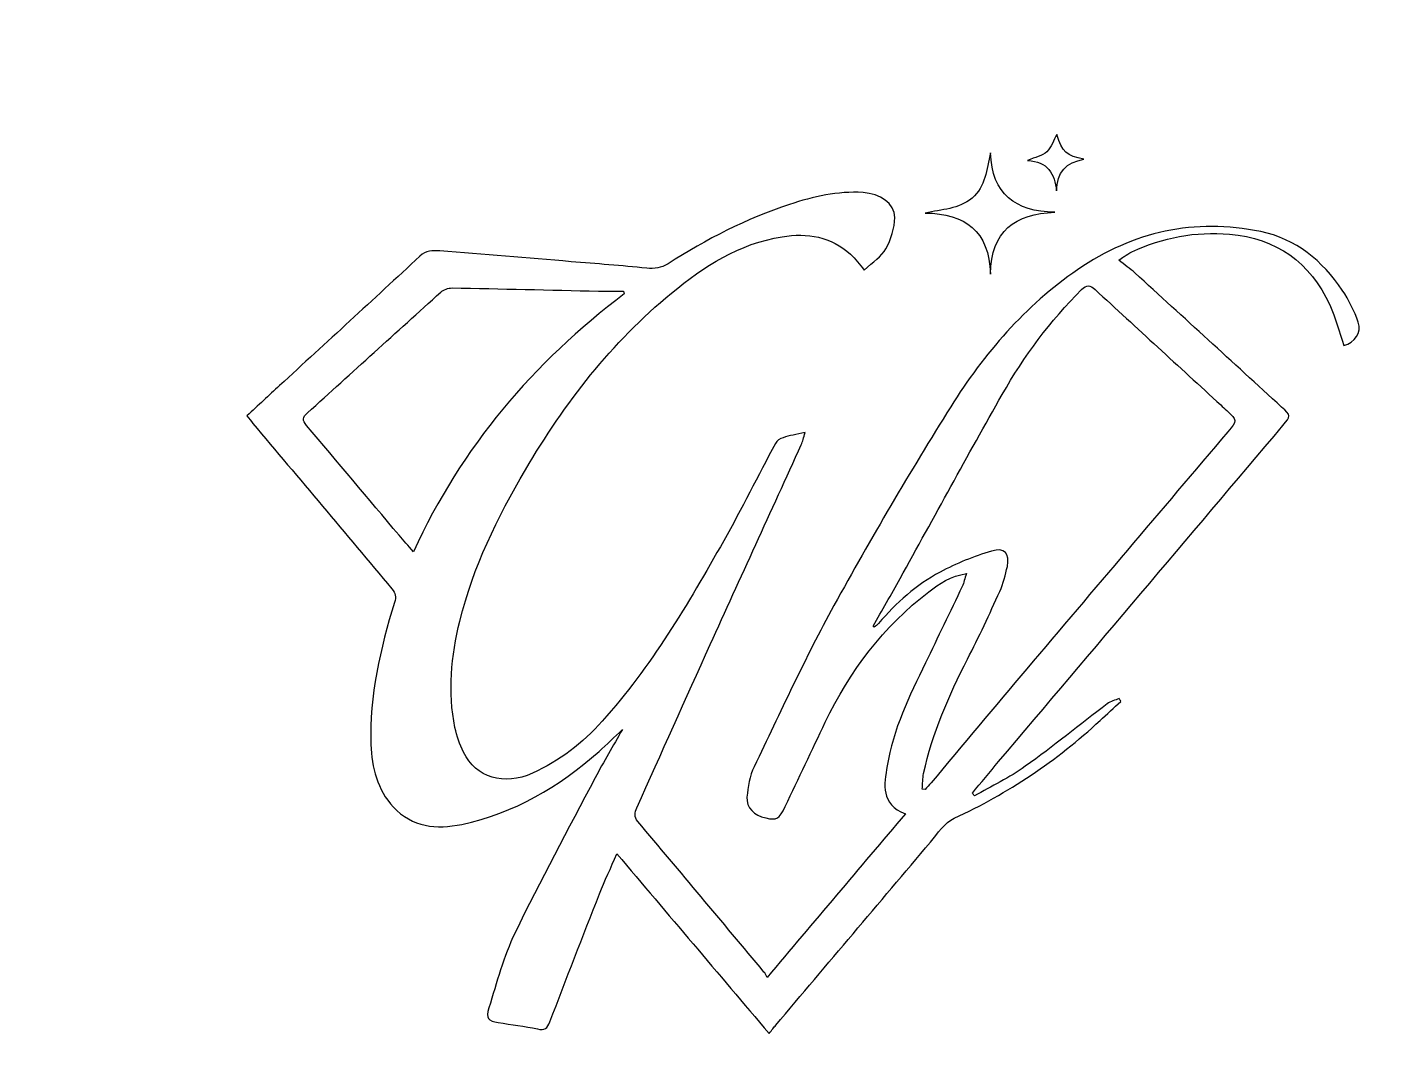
# Model space of a CAD drawing. Header units: millimetres. Extents: x -576 to 618, y 160 to 343.
# Drawn here: x -212.32 to -186.6, y 283 to 302.5 of the extents above; entities that cross this region are included whole.
import ezdxf

# ---------------------------------------------------------------- set-up
doc = ezdxf.new("R2010")
doc.units = ezdxf.units.MM
doc.header["$MEASUREMENT"] = 0
doc.layers.add('Layer 1', color=7, linetype='Continuous')

msp = doc.modelspace()

# ---------------------------------------------------------------- linework, layer by layer
at = {"layer": 'Layer 1', "color": 250, "lineweight": 18}
msp.add_open_spline([(-215.2783, 303.3001), (-215.2783, 303.3001), (-181.4483, 303.3001), (-181.4483, 303.3001), (-179.8043, 303.3001), (-178.4633, 301.9591), (-178.4633, 300.3151), (-178.4633, 300.3151), (-178.4633, 266.4851), (-178.4633, 266.4851), (-178.4633, 264.8411), (-179.8043, 263.5001), (-181.4483, 263.5001), (-181.4483, 263.5001), (-215.2783, 263.5001), (-215.2783, 263.5001), (-216.9223, 263.5001), (-218.2633, 264.8411), (-218.2633, 266.4851), (-218.2633, 266.4851), (-218.2633, 300.3151), (-218.2633, 300.3151), (-218.2633, 301.9591), (-216.9223, 303.3001), (-215.2783, 303.3001)], degree=3, knots=[0, 0, 0, 0, 0.125, 0.125, 0.125, 0.25, 0.25, 0.25, 0.375, 0.375, 0.375, 0.5, 0.5, 0.5, 0.625, 0.625, 0.625, 0.75, 0.75, 0.75, 0.875, 0.875, 0.875, 1, 1, 1, 1], dxfattribs=at)
at = {"layer": 'Layer 1', "color": 230}
for points, knots in [([(-192.9538, 300.4877), (-192.8546, 300.1661), (-192.7716, 300.0897), (-192.4415, 300.0245), (-192.7785, 299.9704), (-192.9519, 299.7792), (-192.9576, 299.4282), (-192.995, 299.7511), (-193.122, 299.9851), (-193.5055, 300.0004), (-193.3607, 300.0631), (-193.2256, 300.0881), (-193.1407, 300.167), (-193.0518, 300.2494), (-193.0115, 300.3836), (-192.9538, 300.4877)], [0, 0, 0, 0, 0.2, 0.2, 0.2, 0.4, 0.4, 0.4, 0.6, 0.6, 0.6, 0.8, 0.8, 0.8, 1, 1, 1, 1]), ([(-192.9907, 299.0265), (-193.742, 298.9983), (-194.186, 298.6745), (-194.2009, 297.8657), (-194.2278, 298.6783), (-194.6777, 299.0021), (-195.4281, 299.0136), (-195.1177, 299.082), (-194.7966, 299.0839), (-194.5479, 299.2951), (-194.293, 299.5119), (-194.274, 299.8279), (-194.1994, 300.1459), (-194.1735, 299.3678), (-193.7351, 299.0449), (-192.9907, 299.0265)], [0, 0, 0, 0, 0.2, 0.2, 0.2, 0.4, 0.4, 0.4, 0.6, 0.6, 0.6, 0.8, 0.8, 0.8, 1, 1, 1, 1]), ([(-187.5535, 296.5233), (-187.643, 296.7854), (-187.7089, 297.045), (-187.8181, 297.2846), (-188.1853, 298.0918), (-188.8249, 298.5398), (-189.7042, 298.6156), (-190.341, 298.6706), (-190.9576, 298.5566), (-191.5395, 298.2824), (-191.5907, 298.2584), (-191.6381, 298.2268), (-191.6867, 298.1982), (-191.7014, 298.1894), (-191.7145, 298.1785), (-191.7875, 298.1257), (-191.6749, 298.0385), (-191.5738, 297.9697), (-191.4843, 297.8884), (-190.5632, 297.0484), (-189.6434, 296.2069), (-188.7238, 295.3648), (-188.5445, 295.2004), (-188.5451, 295.1991), (-188.698, 295.0184), (-190.4811, 292.9118), (-192.2649, 290.8054), (-194.048, 288.6986), (-194.214, 288.5021), (-194.3772, 288.3033), (-194.542, 288.1058), (-194.5291, 288.088), (-194.5161, 288.0706), (-194.503, 288.0528), (-194.1822, 288.2375), (-193.8446, 288.3978), (-193.5454, 288.6116), (-193.0199, 288.9863), (-192.5192, 289.3954), (-192.005, 289.7853), (-191.9413, 289.8337), (-191.8562, 289.8537), (-191.781, 289.8868), (-191.7704, 289.8687), (-191.7598, 289.8506), (-191.7492, 289.8325), (-191.8793, 289.712), (-192.009, 289.5913), (-192.1395, 289.4708), (-192.957, 288.7145), (-193.868, 288.1021), (-194.8824, 287.6353), (-195.063, 287.5523), (-195.1928, 287.3464), (-195.3307, 287.1838), (-196.3026, 286.039), (-197.2711, 284.8906), (-198.2403, 283.7433), (-198.2767, 283.7002), (-198.3114, 283.6553), (-198.3663, 283.5869), (-199.3273, 284.7214), (-200.2664, 285.8294), (-201.2287, 286.9654), (-201.3466, 286.6964), (-201.4596, 286.4587), (-201.5557, 286.2147), (-201.8711, 285.4141), (-202.1837, 284.6119), (-202.4892, 283.8072), (-202.537, 283.6808), (-202.5878, 283.644), (-202.7233, 283.6734), (-202.9663, 283.7261), (-203.2143, 283.7551), (-203.4602, 283.7938), (-203.6531, 283.8241), (-203.6992, 283.8687), (-203.6358, 284.0709), (-203.4877, 284.5455), (-203.3607, 285.0346), (-203.1454, 285.4796), (-202.6698, 286.4631), (-202.1476, 287.4247), (-201.639, 288.3919), (-201.4786, 288.6974), (-201.3005, 288.9935), (-201.126, 289.3017), (-201.2777, 289.1598), (-201.4175, 289.0213), (-201.5653, 288.8914), (-202.3177, 288.2309), (-203.155, 287.7257), (-204.1473, 287.5196), (-204.6246, 287.4203), (-205.083, 287.4668), (-205.4352, 287.8462), (-205.7385, 288.1726), (-205.8412, 288.5885), (-205.8565, 289.0219), (-205.8892, 289.9405), (-205.6799, 290.8216), (-205.4131, 291.6911), (-205.3807, 291.7969), (-205.3897, 291.8646), (-205.4608, 291.9489), (-206.3348, 292.9835), (-207.205, 294.0216), (-208.0758, 295.0587), (-208.1116, 295.1015), (-208.1451, 295.1461), (-208.1884, 295.201), (-207.9791, 295.395), (-207.7772, 295.5835), (-207.5741, 295.7707), (-206.6939, 296.5801), (-205.8112, 297.387), (-204.9357, 298.2016), (-204.8184, 298.3108), (-204.698, 298.3111), (-204.5613, 298.2999), (-203.7373, 298.2328), (-202.9132, 298.1666), (-202.0892, 298.0989), (-201.6153, 298.0603), (-201.1413, 298.0225), (-200.6683, 297.977), (-200.5223, 297.9629), (-200.3972, 297.977), (-200.2668, 298.0603), (-199.5488, 298.5201), (-198.7938, 298.9073), (-197.9813, 299.1744), (-197.5329, 299.3217), (-197.0771, 299.4297), (-196.5975, 299.3982), (-196.2773, 299.377), (-196.0028, 299.1985), (-196.0022, 298.9279), (-196.0012, 298.7308), (-196.0712, 298.5161), (-196.1678, 298.3411), (-196.2483, 298.1954), (-196.4127, 298.0959), (-196.5753, 297.942), (-196.6655, 298.0465), (-196.7401, 298.1539), (-196.8343, 298.2384), (-197.2043, 298.5701), (-197.645, 298.645), (-198.1211, 298.5682), (-198.9279, 298.4388), (-199.5875, 298.0125), (-200.2009, 297.508), (-201.3313, 296.5785), (-202.2121, 295.4391), (-202.951, 294.1844), (-203.4786, 293.2884), (-203.9332, 292.3594), (-204.1829, 291.3426), (-204.3451, 290.6808), (-204.4134, 290.0132), (-204.2755, 289.3389), (-204.2427, 289.18), (-204.1856, 289.0219), (-204.1142, 288.8755), (-203.8811, 288.3994), (-203.3507, 288.2393), (-202.8168, 288.4818), (-202.3092, 288.7123), (-201.8752, 289.0478), (-201.5042, 289.4608), (-200.5853, 290.4846), (-199.8908, 291.6615), (-199.2196, 292.8518), (-198.8805, 293.453), (-198.5738, 294.0728), (-198.2471, 294.6815), (-198.2212, 294.7302), (-198.1585, 294.7719), (-198.1039, 294.7894), (-197.9822, 294.8284), (-197.8552, 294.8499), (-197.6883, 294.8883), (-197.7189, 294.7876), (-197.7314, 294.719), (-197.7598, 294.6575), (-198.3298, 293.4048), (-198.9039, 292.1539), (-199.4727, 290.9005), (-199.936, 289.879), (-200.3935, 288.8543), (-200.8542, 287.8315), (-200.8961, 287.7389), (-200.9104, 287.6624), (-200.8328, 287.5707), (-200.0393, 286.6306), (-199.2508, 285.6867), (-198.4615, 284.7436), (-198.4433, 284.7221), (-198.4321, 284.6949), (-198.4019, 284.6431), (-197.5233, 285.683), (-196.6699, 286.6931), (-195.8025, 287.7195), (-196.273, 287.8977), (-196.2019, 288.2702), (-196.1448, 288.6172), (-196.0302, 289.307), (-195.7295, 289.9317), (-195.4253, 290.5538), (-195.1912, 291.0321), (-194.961, 291.5127), (-194.7319, 291.9935), (-194.7001, 292.0608), (-194.6855, 292.1367), (-194.6537, 292.2375), (-194.9507, 292.185), (-195.1626, 292.0478), (-195.3628, 291.893), (-196.2134, 291.2353), (-196.8475, 290.4044), (-197.3095, 289.4381), (-197.5613, 288.9118), (-197.8096, 288.3839), (-198.0621, 287.8578), (-198.1782, 287.615), (-198.2168, 287.5941), (-198.4272, 287.6397), (-198.6455, 287.6861), (-198.8003, 287.8331), (-198.7822, 288.0306), (-198.7647, 288.2247), (-198.7301, 288.4297), (-198.6468, 288.6028), (-198.1582, 289.6191), (-197.6883, 290.6465), (-197.1451, 291.6331), (-196.449, 292.8983), (-195.7157, 294.1451), (-194.9494, 295.3691), (-194.3208, 296.3732), (-193.5504, 297.269), (-192.5613, 297.9476), (-191.5154, 298.6653), (-190.3613, 298.9217), (-189.1176, 298.6643), (-188.4565, 298.5276), (-187.9557, 298.1165), (-187.5816, 297.5623), (-187.4571, 297.3776), (-187.356, 297.1704), (-187.2817, 296.9601), (-187.2137, 296.767), (-187.3485, 296.5766), (-187.5535, 296.5233)], [0, 0, 0, 0, 0.0117647, 0.0117647, 0.0117647, 0.0235294, 0.0235294, 0.0235294, 0.0352941, 0.0352941, 0.0352941, 0.0470588, 0.0470588, 0.0470588, 0.0588235, 0.0588235, 0.0588235, 0.0705882, 0.0705882, 0.0705882, 0.0823529, 0.0823529, 0.0823529, 0.0941176, 0.0941176, 0.0941176, 0.1058824, 0.1058824, 0.1058824, 0.1176471, 0.1176471, 0.1176471, 0.1294118, 0.1294118, 0.1294118, 0.1411765, 0.1411765, 0.1411765, 0.1529412, 0.1529412, 0.1529412, 0.1647059, 0.1647059, 0.1647059, 0.1764706, 0.1764706, 0.1764706, 0.1882353, 0.1882353, 0.1882353, 0.2, 0.2, 0.2, 0.2117647, 0.2117647, 0.2117647, 0.2235294, 0.2235294, 0.2235294, 0.2352941, 0.2352941, 0.2352941, 0.2470588, 0.2470588, 0.2470588, 0.2588235, 0.2588235, 0.2588235, 0.2705882, 0.2705882, 0.2705882, 0.2823529, 0.2823529, 0.2823529, 0.2941176, 0.2941176, 0.2941176, 0.3058824, 0.3058824, 0.3058824, 0.3176471, 0.3176471, 0.3176471, 0.3294118, 0.3294118, 0.3294118, 0.3411765, 0.3411765, 0.3411765, 0.3529412, 0.3529412, 0.3529412, 0.3647059, 0.3647059, 0.3647059, 0.3764706, 0.3764706, 0.3764706, 0.3882353, 0.3882353, 0.3882353, 0.4, 0.4, 0.4, 0.4117647, 0.4117647, 0.4117647, 0.4235294, 0.4235294, 0.4235294, 0.4352941, 0.4352941, 0.4352941, 0.4470588, 0.4470588, 0.4470588, 0.4588235, 0.4588235, 0.4588235, 0.4705882, 0.4705882, 0.4705882, 0.4823529, 0.4823529, 0.4823529, 0.4941176, 0.4941176, 0.4941176, 0.5058824, 0.5058824, 0.5058824, 0.5176471, 0.5176471, 0.5176471, 0.5294118, 0.5294118, 0.5294118, 0.5411765, 0.5411765, 0.5411765, 0.5529412, 0.5529412, 0.5529412, 0.5647059, 0.5647059, 0.5647059, 0.5764706, 0.5764706, 0.5764706, 0.5882353, 0.5882353, 0.5882353, 0.6, 0.6, 0.6, 0.6117647, 0.6117647, 0.6117647, 0.6235294, 0.6235294, 0.6235294, 0.6352941, 0.6352941, 0.6352941, 0.6470588, 0.6470588, 0.6470588, 0.6588235, 0.6588235, 0.6588235, 0.6705882, 0.6705882, 0.6705882, 0.6823529, 0.6823529, 0.6823529, 0.6941176, 0.6941176, 0.6941176, 0.7058824, 0.7058824, 0.7058824, 0.7176471, 0.7176471, 0.7176471, 0.7294118, 0.7294118, 0.7294118, 0.7411765, 0.7411765, 0.7411765, 0.7529412, 0.7529412, 0.7529412, 0.7647059, 0.7647059, 0.7647059, 0.7764706, 0.7764706, 0.7764706, 0.7882353, 0.7882353, 0.7882353, 0.8, 0.8, 0.8, 0.8117647, 0.8117647, 0.8117647, 0.8235294, 0.8235294, 0.8235294, 0.8352941, 0.8352941, 0.8352941, 0.8470588, 0.8470588, 0.8470588, 0.8588235, 0.8588235, 0.8588235, 0.8705882, 0.8705882, 0.8705882, 0.8823529, 0.8823529, 0.8823529, 0.8941176, 0.8941176, 0.8941176, 0.9058824, 0.9058824, 0.9058824, 0.9176471, 0.9176471, 0.9176471, 0.9294118, 0.9294118, 0.9294118, 0.9411765, 0.9411765, 0.9411765, 0.9529412, 0.9529412, 0.9529412, 0.9647059, 0.9647059, 0.9647059, 0.9764706, 0.9764706, 0.9764706, 0.9882353, 0.9882353, 0.9882353, 1, 1, 1, 1]), ([(-196.4097, 291.2456), (-196.4019, 291.2394), (-196.3937, 291.2331), (-196.3859, 291.2269), (-196.3585, 291.2503), (-196.3276, 291.2706), (-196.3045, 291.2977), (-195.9741, 291.6846), (-195.5956, 292.021), (-195.1491, 292.2615), (-194.8434, 292.4262), (-194.5138, 292.5573), (-194.1816, 292.6578), (-193.936, 292.7314), (-193.8325, 292.6126), (-193.8833, 292.3685), (-193.9167, 292.2091), (-193.9595, 292.0475), (-194.0262, 291.8996), (-194.2199, 291.4715), (-194.4181, 291.0446), (-194.6327, 290.6265), (-194.9853, 289.9389), (-195.2961, 289.2368), (-195.4583, 288.4771), (-195.4789, 288.3816), (-195.4759, 288.2812), (-195.4836, 288.1829), (-195.4836, 288.1829), (-195.43, 288.1732), (-195.43, 288.1732), (-195.3928, 288.2147), (-195.355, 288.2553), (-195.3195, 288.2977), (-194.7186, 289.0135), (-194.1204, 289.732), (-193.5167, 290.4453), (-192.2571, 291.9323), (-190.9944, 293.4166), (-189.7339, 294.9027), (-189.5564, 295.1117), (-189.5585, 295.1136), (-189.7566, 295.3005), (-189.7937, 295.3354), (-189.8309, 295.3704), (-189.8683, 295.4048), (-190.6574, 296.1286), (-191.4474, 296.8509), (-192.234, 297.5769), (-192.3282, 297.664), (-192.3903, 297.6693), (-192.4867, 297.5739), (-193.0773, 296.9857), (-193.5694, 296.3208), (-193.9797, 295.6004), (-194.6331, 294.454), (-195.2615, 293.2933), (-195.9017, 292.1395), (-196.068, 291.8396), (-196.2403, 291.5433), (-196.4097, 291.2456)], [0, 0, 0, 0, 0.05, 0.05, 0.05, 0.1, 0.1, 0.1, 0.15, 0.15, 0.15, 0.2, 0.2, 0.2, 0.25, 0.25, 0.25, 0.3, 0.3, 0.3, 0.35, 0.35, 0.35, 0.4, 0.4, 0.4, 0.45, 0.45, 0.45, 0.5, 0.5, 0.5, 0.55, 0.55, 0.55, 0.6, 0.6, 0.6, 0.65, 0.65, 0.65, 0.7, 0.7, 0.7, 0.75, 0.75, 0.75, 0.8, 0.8, 0.8, 0.85, 0.85, 0.85, 0.9, 0.9, 0.9, 0.95, 0.95, 0.95, 1, 1, 1, 1]), ([(-201.0921, 297.494), (-201.0921, 297.494), (-201.1058, 297.5448), (-201.1058, 297.5448), (-201.2624, 297.5448), (-201.4191, 297.5417), (-201.5753, 297.5451), (-202.4936, 297.5654), (-203.4115, 297.5888), (-204.3295, 297.6044), (-204.4006, 297.6053), (-204.4889, 297.572), (-204.5423, 297.5245), (-205.3809, 296.7707), (-206.2141, 296.0107), (-207.0518, 295.2559), (-207.1432, 295.1736), (-207.1507, 295.1155), (-207.0692, 295.02), (-206.4858, 294.3339), (-205.9073, 293.6434), (-205.3264, 292.9551), (-205.2437, 292.8571), (-205.1579, 292.7619), (-205.0546, 292.6443), (-204.1535, 294.6253), (-202.7944, 296.2003), (-201.0921, 297.494)], [0, 0, 0, 0, 0.1111111, 0.1111111, 0.1111111, 0.2222222, 0.2222222, 0.2222222, 0.3333333, 0.3333333, 0.3333333, 0.4444444, 0.4444444, 0.4444444, 0.5555556, 0.5555556, 0.5555556, 0.6666667, 0.6666667, 0.6666667, 0.7777778, 0.7777778, 0.7777778, 0.8888889, 0.8888889, 0.8888889, 1, 1, 1, 1])]:
    msp.add_open_spline(points, degree=3, knots=knots, dxfattribs=at)

doc.saveas('drawing.dxf')
